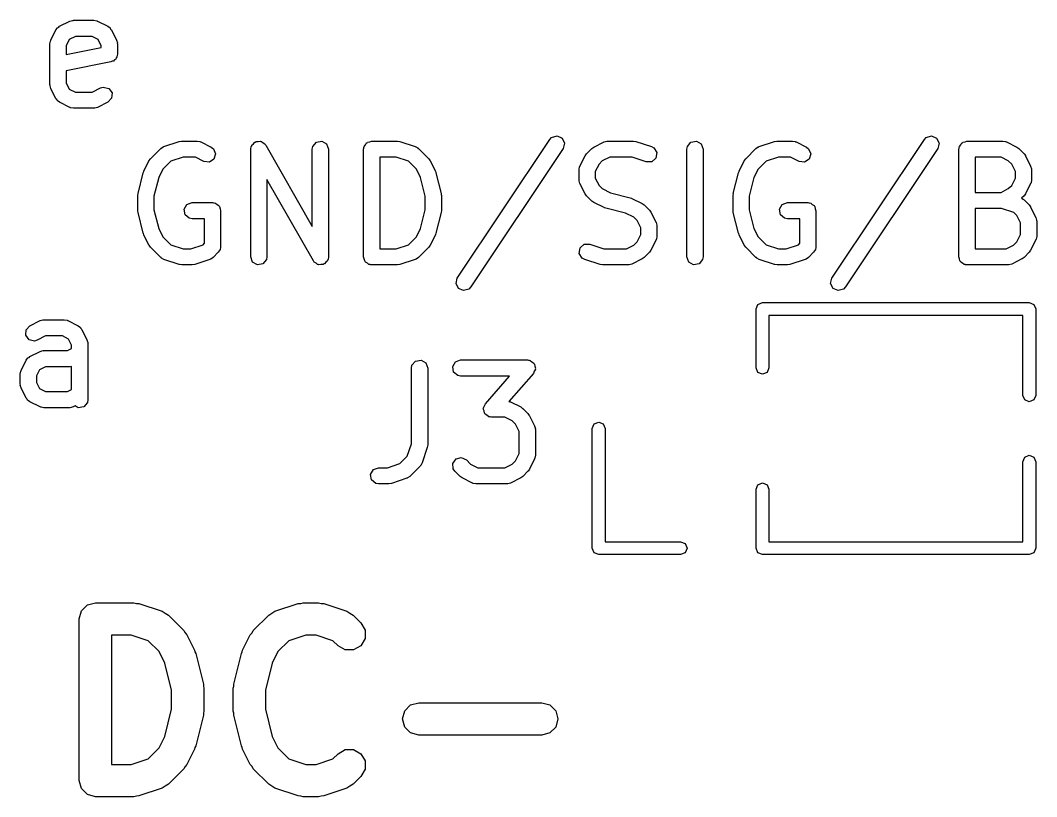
# Model space of a CAD drawing. Extents: x 10 to 287, y -200 to -10.
# Drawn here: x 146.84 to 156.27, y -79.38 to -72.17 of the extents above; entities that cross this region are included whole.
import ezdxf

# ---------------------------------------------------------------- set-up
doc = ezdxf.new("R2010")
doc.units = 0
doc.layers.add('BLACK', color=7, linetype='CONTINUOUS')

msp = doc.modelspace()

# ---------------------------------------------------------------- linework, layer by layer
at = {"layer": 'BLACK', "linetype": 'CONTINUOUS'}
for p, q in [((147.169, -72.2598), (147.184, -72.2389)), ((147.184, -72.2389), (147.194, -72.2344)), ((147.194, -72.2344), (147.202, -72.2263)), ((147.202, -72.2263), (147.297, -72.1786)), ((147.297, -72.1786), (147.322, -72.1712)), ((147.322, -72.1712), (147.327, -72.1722)), ((147.327, -72.1722), (147.331, -72.1707)), ((147.331, -72.1707), (147.521, -72.1707)), ((147.521, -72.1707), (147.547, -72.1752)), ((147.547, -72.1752), (147.551, -72.1781)), ((147.551, -72.1781), (147.555, -72.1786)), ((147.555, -72.1786), (147.65, -72.2263)), ((147.65, -72.2263), (147.671, -72.2418)), ((147.121, -72.355), (147.169, -72.2598)), ((147.349, -72.3207), (147.292, -72.3492)), ((147.504, -72.3207), (147.349, -72.3207)), ((147.561, -72.3492), (147.504, -72.3207)), ((147.671, -72.2418), (147.676, -72.2521)), ((147.676, -72.2521), (147.684, -72.2598)), ((147.684, -72.2598), (147.731, -72.355)), ((147.113, -72.3886), (147.118, -72.3629)), ((147.113, -72.7695), (147.113, -72.3886)), ((147.118, -72.3629), (147.12, -72.3595)), ((147.12, -72.3595), (147.121, -72.355)), ((147.292, -72.3492), (147.263, -72.4063)), ((147.263, -72.4063), (147.263, -72.4876)), ((147.263, -72.4876), (147.589, -72.4223)), ((147.589, -72.4063), (147.561, -72.3492)), ((147.589, -72.4223), (147.589, -72.4063)), ((147.731, -72.355), (147.739, -72.38)), ((147.739, -72.38), (147.738, -72.3844)), ((147.738, -72.3844), (147.739, -72.3886)), ((147.739, -72.3886), (147.739, -72.4838)), ((147.727, -72.519), (147.723, -72.5307)), ((147.735, -72.5095), (147.727, -72.519)), ((147.739, -72.4838), (147.735, -72.5095)), ((147.679, -72.5574), (147.263, -72.6405)), ((147.69, -72.5509), (147.679, -72.5574)), ((147.702, -72.5488), (147.69, -72.5509)), ((147.711, -72.538), (147.702, -72.5488)), ((147.723, -72.5307), (147.711, -72.538)), ((147.263, -72.6405), (147.263, -72.7518)), ((147.115, -72.7737), (147.113, -72.7695)), ((147.114, -72.7781), (147.115, -72.7737)), ((147.121, -72.8031), (147.114, -72.7781)), ((147.169, -72.8983), (147.121, -72.8031)), ((147.263, -72.7518), (147.292, -72.8089)), ((147.504, -72.8374), (147.583, -72.7977)), ((147.583, -72.7977), (147.608, -72.7903)), ((147.608, -72.7903), (147.658, -72.8022)), ((147.658, -72.8022), (147.689, -72.8434)), ((147.177, -72.906), (147.169, -72.8983)), ((147.292, -72.8089), (147.349, -72.8374)), ((147.349, -72.8374), (147.504, -72.8374)), ((147.685, -72.8946), (147.65, -72.9318)), ((147.689, -72.8434), (147.685, -72.8946)), ((147.181, -72.9163), (147.177, -72.906)), ((147.202, -72.9318), (147.181, -72.9163)), ((147.297, -72.9795), (147.202, -72.9318)), ((147.302, -72.98), (147.297, -72.9795)), ((147.305, -72.9829), (147.302, -72.98)), ((147.331, -72.9874), (147.305, -72.9829)), ((147.521, -72.9874), (147.331, -72.9874)), ((147.526, -72.9858), (147.521, -72.9874)), ((147.53, -72.9869), (147.526, -72.9858)), ((147.555, -72.9795), (147.53, -72.9869)), ((147.65, -72.9318), (147.555, -72.9795)), ((150.893, -74.5629), (151.75, -73.2772)), ((151.75, -73.2772), (151.768, -73.2583)), ((151.768, -73.2583), (151.818, -73.2439)), ((151.818, -73.2439), (151.865, -73.2645)), ((151.865, -73.2645), (151.887, -73.3105)), ((154.369, -74.5629), (155.227, -73.2772)), ((155.227, -73.2772), (155.245, -73.2583)), ((155.245, -73.2583), (155.294, -73.2439)), ((155.294, -73.2439), (155.341, -73.2645)), ((155.341, -73.2645), (155.363, -73.3105)), ((148.045, -73.4562), (148.141, -73.361)), ((148.141, -73.361), (148.162, -73.346)), ((148.162, -73.346), (148.166, -73.3456)), ((148.166, -73.3456), (148.17, -73.3428)), ((148.17, -73.3428), (148.313, -73.2952)), ((148.313, -73.2952), (148.335, -73.2919)), ((148.335, -73.2919), (148.337, -73.2914)), ((148.337, -73.2914), (148.479, -73.2914)), ((148.479, -73.2914), (148.505, -73.2959)), ((148.505, -73.2959), (148.509, -73.2988)), ((148.509, -73.2988), (148.513, -73.2993)), ((148.513, -73.2993), (148.608, -73.3469)), ((148.608, -73.3469), (148.629, -73.3624)), ((148.629, -73.3624), (148.65, -73.4095)), ((148.976, -73.3664), (148.98, -73.3407)), ((148.976, -74.3664), (148.976, -73.3664)), ((148.98, -73.3407), (148.985, -73.3354)), ((148.985, -73.3354), (148.986, -73.3286)), ((148.986, -73.3286), (149.001, -73.3162)), ((149.001, -73.3162), (149.013, -73.3014)), ((149.013, -73.3014), (149.02, -73.3002)), ((149.02, -73.3002), (149.026, -73.2958)), ((149.026, -73.2958), (149.045, -73.2959)), ((149.045, -73.2959), (149.064, -73.2925)), ((149.064, -73.2925), (149.07, -73.296)), ((149.07, -73.296), (149.077, -73.296)), ((149.077, -73.296), (149.092, -73.3085)), ((149.092, -73.3085), (149.108, -73.3182)), ((149.108, -73.3182), (149.111, -73.3247)), ((149.111, -73.3247), (149.116, -73.3292)), ((149.116, -73.3292), (149.547, -74.084)), ((149.547, -73.3664), (149.552, -73.3407)), ((149.547, -74.084), (149.547, -73.3664)), ((149.552, -73.3407), (149.585, -73.3014)), ((149.585, -73.3014), (149.635, -73.2925)), ((149.635, -73.2925), (149.68, -73.3182)), ((149.68, -73.3182), (149.697, -73.3664)), ((149.697, -73.3664), (149.697, -74.3664)), ((150.023, -73.3664), (150.025, -73.3566)), ((150.023, -74.3664), (150.023, -73.3664)), ((150.025, -73.3534), (150.026, -73.3505)), ((150.025, -73.3566), (150.025, -73.3534)), ((150.026, -73.3505), (150.028, -73.3407)), ((150.028, -73.3407), (150.041, -73.3258)), ((150.041, -73.3258), (150.05, -73.3089)), ((150.05, -73.3089), (150.057, -73.3066)), ((150.057, -73.3066), (150.061, -73.3014)), ((150.061, -73.3014), (150.08, -73.298)), ((150.08, -73.298), (150.098, -73.2914)), ((150.098, -73.2914), (150.337, -73.2914)), ((150.337, -73.2914), (150.359, -73.2953)), ((150.359, -73.2953), (150.36, -73.2952)), ((150.36, -73.2952), (150.503, -73.3428)), ((150.503, -73.3428), (150.526, -73.3553)), ((150.526, -73.3553), (150.528, -73.3591)), ((150.528, -73.3591), (150.532, -73.361)), ((150.532, -73.361), (150.628, -73.4562)), ((151.875, -73.3604), (151.018, -74.6461)), ((151.887, -73.3105), (151.875, -73.3604)), ((152.093, -73.4086), (152.141, -73.361)), ((152.141, -73.361), (152.159, -73.3481)), ((152.159, -73.3481), (152.16, -73.3469)), ((152.16, -73.3469), (152.255, -73.2993)), ((152.255, -73.2993), (152.28, -73.2919)), ((152.28, -73.2919), (152.285, -73.2929)), ((152.285, -73.2929), (152.289, -73.2914)), ((152.289, -73.2914), (152.527, -73.2914)), ((152.527, -73.2914), (152.549, -73.2953)), ((152.549, -73.2953), (152.551, -73.2952)), ((152.551, -73.2952), (152.694, -73.3428)), ((152.694, -73.3428), (152.717, -73.3553)), ((152.717, -73.3553), (152.743, -73.399)), ((153.023, -73.3664), (153.028, -73.3407)), ((153.023, -74.3664), (153.023, -73.3664)), ((153.028, -73.3407), (153.061, -73.3014)), ((153.061, -73.3014), (153.112, -73.2925)), ((153.112, -73.2925), (153.156, -73.3182)), ((153.156, -73.3182), (153.173, -73.3664)), ((153.173, -73.3664), (153.173, -74.3664)), ((153.569, -73.4562), (153.664, -73.361)), ((153.664, -73.361), (153.686, -73.346)), ((153.686, -73.346), (153.69, -73.3456)), ((153.69, -73.3456), (153.694, -73.3428)), ((153.694, -73.3428), (153.837, -73.2952)), ((153.837, -73.2952), (153.859, -73.2919)), ((153.859, -73.2919), (153.86, -73.2914)), ((153.86, -73.2914), (154.003, -73.2914)), ((154.003, -73.2914), (154.029, -73.2959)), ((154.029, -73.2959), (154.032, -73.2988)), ((154.032, -73.2988), (154.037, -73.2993)), ((154.037, -73.2993), (154.132, -73.3469)), ((154.132, -73.3469), (154.153, -73.3624)), ((154.153, -73.3624), (154.173, -73.4095)), ((155.351, -73.3604), (154.494, -74.6461)), ((155.363, -73.3105), (155.351, -73.3604)), ((155.547, -73.3664), (155.549, -73.3566)), ((155.547, -74.3664), (155.547, -73.3664)), ((155.548, -73.3534), (155.55, -73.3505)), ((155.549, -73.3566), (155.548, -73.3534)), ((155.55, -73.3505), (155.552, -73.3407)), ((155.552, -73.3407), (155.564, -73.3258)), ((155.564, -73.3258), (155.574, -73.3089)), ((155.574, -73.3089), (155.58, -73.3066)), ((155.58, -73.3066), (155.585, -73.3014)), ((155.585, -73.3014), (155.604, -73.298)), ((155.604, -73.298), (155.622, -73.2914)), ((155.622, -73.2914), (155.956, -73.2914)), ((155.956, -73.2914), (155.981, -73.2959)), ((155.981, -73.2959), (155.985, -73.2988)), ((155.985, -73.2988), (155.989, -73.2993)), ((155.989, -73.2993), (156.084, -73.3469)), ((156.084, -73.3469), (156.102, -73.3603)), ((156.102, -73.3603), (156.104, -73.361)), ((156.104, -73.361), (156.152, -73.4086)), ((148.031, -73.4757), (148.045, -73.4577)), ((148.045, -73.4577), (148.045, -73.4562)), ((148.349, -73.4414), (148.234, -73.4796)), ((148.462, -73.4414), (148.349, -73.4414)), ((148.541, -73.4811), (148.462, -73.4414)), ((148.635, -73.4587), (148.592, -73.4869)), ((148.65, -73.4095), (148.635, -73.4587)), ((150.173, -73.4414), (150.173, -74.2914)), ((150.324, -73.4414), (150.173, -73.4414)), ((150.439, -73.4796), (150.324, -73.4414)), ((150.628, -73.4562), (150.641, -73.4746)), ((152.031, -73.5233), (152.079, -73.4281)), ((152.079, -73.4281), (152.092, -73.4101)), ((152.092, -73.4101), (152.093, -73.4086)), ((152.307, -73.4414), (152.238, -73.4756)), ((152.515, -73.4414), (152.307, -73.4414)), ((152.646, -73.4852), (152.515, -73.4414)), ((152.736, -73.4497), (152.697, -73.4838)), ((152.743, -73.399), (152.736, -73.4497)), ((153.555, -73.4757), (153.569, -73.4577)), ((153.569, -73.4577), (153.569, -73.4562)), ((153.873, -73.4414), (153.758, -73.4796)), ((153.986, -73.4414), (153.873, -73.4414)), ((154.065, -73.4811), (153.986, -73.4414)), ((154.159, -73.4587), (154.116, -73.4869)), ((154.173, -73.4095), (154.159, -73.4587)), ((155.697, -73.4414), (155.697, -73.7676)), ((155.938, -73.4414), (155.697, -73.4414)), ((156.006, -73.4756), (155.938, -73.4414)), ((156.152, -73.4086), (156.164, -73.427)), ((156.164, -73.427), (156.166, -73.4281)), ((156.166, -73.4281), (156.213, -73.5233)), ((147.984, -73.5709), (148.031, -73.4757)), ((148.16, -73.5537), (148.122, -73.6307)), ((148.234, -73.4796), (148.16, -73.5537)), ((148.592, -73.4869), (148.541, -73.4811)), ((150.513, -73.5537), (150.439, -73.4796)), ((150.552, -73.6307), (150.513, -73.5537)), ((150.641, -73.4746), (150.642, -73.4757)), ((150.642, -73.4757), (150.689, -73.5709)), ((152.023, -73.5569), (152.028, -73.5312)), ((152.023, -73.6521), (152.023, -73.5569)), ((152.028, -73.5312), (152.031, -73.5278)), ((152.031, -73.5278), (152.031, -73.5233)), ((152.208, -73.506), (152.173, -73.5746)), ((152.238, -73.4756), (152.208, -73.506)), ((152.697, -73.4838), (152.646, -73.4852)), ((153.508, -73.5709), (153.555, -73.4757)), ((153.684, -73.5537), (153.645, -73.6307)), ((153.758, -73.4796), (153.684, -73.5537)), ((154.116, -73.4869), (154.065, -73.4811)), ((156.037, -73.506), (156.006, -73.4756)), ((156.071, -73.5746), (156.037, -73.506)), ((156.213, -73.5233), (156.221, -73.5483)), ((156.221, -73.5483), (156.22, -73.5526)), ((156.22, -73.5526), (156.221, -73.5569)), ((156.221, -73.5569), (156.221, -73.6521)), ((147.93, -73.7768), (147.978, -73.5863)), ((147.978, -73.5863), (147.983, -73.5745)), ((147.983, -73.5745), (147.984, -73.5709)), ((148.122, -73.6307), (148.078, -73.8042)), ((149.557, -74.4036), (149.126, -73.6488)), ((149.126, -73.6488), (149.126, -74.3664)), ((150.595, -73.8042), (150.552, -73.6307)), ((150.689, -73.5709), (150.693, -73.5833)), ((150.693, -73.5833), (150.695, -73.5863)), ((150.695, -73.5863), (150.743, -73.7768)), ((152.025, -73.6563), (152.023, -73.6521)), ((152.173, -73.5746), (152.173, -73.6344)), ((152.173, -73.6344), (152.208, -73.7029)), ((153.454, -73.7768), (153.502, -73.5863)), ((153.502, -73.5863), (153.507, -73.5745)), ((153.507, -73.5745), (153.508, -73.5709)), ((153.645, -73.6307), (153.602, -73.8042)), ((156.037, -73.7029), (156.071, -73.6344)), ((156.071, -73.6344), (156.071, -73.5746)), ((156.221, -73.6521), (156.217, -73.6777)), ((152.024, -73.6607), (152.025, -73.6563)), ((152.031, -73.6856), (152.024, -73.6607)), ((152.079, -73.7809), (152.031, -73.6856)), ((152.208, -73.7029), (152.238, -73.7333)), ((152.238, -73.7333), (152.315, -73.7718)), ((155.938, -73.7676), (156.006, -73.7333)), ((156.006, -73.7333), (156.037, -73.7029)), ((156.213, -73.6856), (156.166, -73.7809)), ((156.214, -73.6812), (156.213, -73.6856)), ((156.217, -73.6777), (156.214, -73.6812)), ((147.928, -73.795), (147.931, -73.7802)), ((147.928, -73.9378), (147.928, -73.795)), ((147.931, -73.7802), (147.93, -73.7768)), ((148.078, -73.8042), (148.078, -73.9286)), ((150.595, -73.9286), (150.595, -73.8042)), ((150.743, -73.7768), (150.744, -73.7917)), ((150.744, -73.7917), (150.745, -73.795)), ((150.745, -73.795), (150.745, -73.9378)), ((152.08, -73.782), (152.079, -73.7809)), ((152.093, -73.8004), (152.08, -73.782)), ((152.141, -73.848), (152.093, -73.8004)), ((152.315, -73.7718), (152.498, -73.8174)), ((152.498, -73.8174), (152.509, -73.8227)), ((152.509, -73.8227), (152.513, -73.8231)), ((152.513, -73.8231), (152.608, -73.8707)), ((153.452, -73.795), (153.455, -73.7802)), ((153.452, -73.9378), (153.452, -73.795)), ((153.455, -73.7802), (153.454, -73.7768)), ((153.602, -73.8042), (153.602, -73.9286)), ((155.697, -73.7676), (155.938, -73.7676)), ((156.152, -73.8004), (156.129, -73.8228)), ((156.129, -73.8228), (156.145, -73.8314)), ((156.145, -73.8314), (156.147, -73.8353)), ((156.147, -73.8353), (156.152, -73.8372)), ((156.166, -73.7809), (156.152, -73.7989)), ((156.152, -73.7989), (156.152, -73.8004)), ((156.152, -73.8372), (156.199, -73.8848)), ((147.929, -73.9411), (147.928, -73.9378)), ((148.078, -73.9286), (148.122, -74.1021)), ((148.358, -73.9248), (148.384, -73.8804)), ((148.367, -73.9753), (148.358, -73.9248)), ((148.384, -73.8804), (148.432, -73.8628)), ((148.432, -73.8628), (148.622, -73.8628)), ((148.622, -73.8628), (148.632, -73.8645)), ((148.632, -73.8645), (148.635, -73.8639)), ((148.635, -73.8639), (148.638, -73.8656)), ((148.638, -73.8656), (148.648, -73.8673)), ((148.648, -73.8673), (148.663, -73.8799)), ((148.663, -73.8799), (148.68, -73.8896)), ((148.68, -73.8896), (148.682, -73.896)), ((148.682, -73.896), (148.687, -73.9003)), ((148.687, -73.9003), (148.691, -73.9195)), ((148.691, -73.9195), (148.697, -73.9378)), ((148.697, -73.9378), (148.697, -74.2711)), ((150.552, -74.1021), (150.595, -73.9286)), ((150.745, -73.9378), (150.742, -73.9526)), ((152.142, -73.8487), (152.141, -73.848)), ((152.16, -73.862), (152.142, -73.8487)), ((152.255, -73.9097), (152.16, -73.862)), ((152.259, -73.9101), (152.255, -73.9097)), ((152.271, -73.9153), (152.259, -73.9101)), ((152.453, -73.961), (152.271, -73.9153)), ((152.608, -73.8707), (152.626, -73.8841)), ((152.626, -73.8841), (152.628, -73.8848)), ((152.628, -73.8848), (152.675, -73.9324)), ((152.675, -73.9324), (152.688, -73.9508)), ((153.453, -73.9411), (153.452, -73.9378)), ((153.602, -73.9286), (153.645, -74.1021)), ((153.882, -73.9248), (153.907, -73.8804)), ((153.891, -73.9753), (153.882, -73.9248)), ((153.907, -73.8804), (153.956, -73.8628)), ((153.956, -73.8628), (154.146, -73.8628)), ((154.146, -73.8628), (154.156, -73.8645)), ((154.156, -73.8645), (154.159, -73.8639)), ((154.159, -73.8639), (154.162, -73.8656)), ((154.162, -73.8656), (154.172, -73.8673)), ((154.172, -73.8673), (154.187, -73.8799)), ((154.187, -73.8799), (154.204, -73.8896)), ((154.204, -73.8896), (154.206, -73.896)), ((154.206, -73.896), (154.211, -73.9003)), ((154.211, -73.9003), (154.214, -73.9195)), ((154.214, -73.9195), (154.221, -73.9378)), ((154.221, -73.9378), (154.221, -74.2711)), ((155.697, -73.9176), (155.697, -74.2914)), ((155.943, -73.9176), (155.697, -73.9176)), ((156.058, -73.9557), (155.943, -73.9176)), ((156.199, -73.8848), (156.212, -73.9031)), ((156.212, -73.9031), (156.213, -73.9043)), ((156.213, -73.9043), (156.261, -73.9995)), ((147.93, -73.956), (147.929, -73.9411)), ((147.978, -74.1465), (147.93, -73.956)), ((148.406, -74.0083), (148.367, -73.9753)), ((148.432, -74.0128), (148.406, -74.0083)), ((148.547, -74.0128), (148.432, -74.0128)), ((148.547, -74.2401), (148.547, -74.0128)), ((150.743, -73.956), (150.695, -74.1465)), ((150.742, -73.9526), (150.743, -73.956)), ((152.53, -73.9994), (152.453, -73.961)), ((152.561, -74.0299), (152.53, -73.9994)), ((152.595, -74.0984), (152.561, -74.0299)), ((152.688, -73.9508), (152.689, -73.9519)), ((152.689, -73.9519), (152.737, -74.0471)), ((153.454, -73.956), (153.453, -73.9411)), ((153.502, -74.1465), (153.454, -73.956)), ((153.93, -74.0083), (153.891, -73.9753)), ((153.956, -74.0128), (153.93, -74.0083)), ((154.071, -74.0128), (153.956, -74.0128)), ((154.071, -74.2401), (154.071, -74.0128)), ((156.084, -73.9822), (156.058, -73.9557)), ((156.119, -74.0508), (156.084, -73.9822)), ((156.261, -73.9995), (156.268, -74.0245)), ((156.268, -74.0245), (156.267, -74.0288)), ((156.267, -74.0288), (156.269, -74.033)), ((156.269, -74.033), (156.269, -74.1759)), ((148.122, -74.1021), (148.16, -74.1791)), ((150.513, -74.1791), (150.552, -74.1021)), ((152.595, -74.1582), (152.595, -74.0984)), ((152.737, -74.0471), (152.744, -74.0721)), ((152.744, -74.0721), (152.743, -74.0765)), ((152.743, -74.0765), (152.745, -74.0807)), ((152.745, -74.0807), (152.745, -74.1759)), ((153.645, -74.1021), (153.684, -74.1791)), ((156.119, -74.1582), (156.119, -74.0508)), ((147.98, -74.1494), (147.978, -74.1465)), ((147.984, -74.1618), (147.98, -74.1494)), ((148.031, -74.2571), (147.984, -74.1618)), ((148.16, -74.1791), (148.234, -74.2532)), ((150.439, -74.2532), (150.513, -74.1791)), ((150.689, -74.1618), (150.642, -74.2571)), ((150.69, -74.1583), (150.689, -74.1618)), ((150.695, -74.1465), (150.69, -74.1583)), ((152.561, -74.2267), (152.595, -74.1582)), ((152.737, -74.2094), (152.689, -74.3047)), ((152.74, -74.2016), (152.737, -74.205)), ((152.737, -74.205), (152.737, -74.2094)), ((152.745, -74.1759), (152.74, -74.2016)), ((153.504, -74.1494), (153.502, -74.1465)), ((153.508, -74.1618), (153.504, -74.1494)), ((153.555, -74.2571), (153.508, -74.1618)), ((153.684, -74.1791), (153.758, -74.2532)), ((156.084, -74.2267), (156.119, -74.1582)), ((156.261, -74.2094), (156.213, -74.3047)), ((156.264, -74.2016), (156.261, -74.205)), ((156.261, -74.205), (156.261, -74.2094)), ((156.269, -74.1759), (156.264, -74.2016)), ((148.033, -74.2582), (148.031, -74.2571)), ((148.045, -74.2766), (148.033, -74.2582)), ((148.141, -74.3718), (148.045, -74.2766)), ((148.234, -74.2532), (148.349, -74.2914)), ((148.349, -74.2914), (148.42, -74.2914)), ((148.42, -74.2914), (148.534, -74.2532)), ((148.534, -74.2532), (148.547, -74.2401)), ((148.682, -74.3093), (148.675, -74.3242)), ((148.693, -74.2968), (148.682, -74.3093)), ((148.696, -74.2807), (148.693, -74.2968)), ((148.697, -74.2711), (148.696, -74.2757)), ((148.696, -74.2757), (148.697, -74.2777)), ((148.697, -74.2777), (148.696, -74.2807)), ((150.173, -74.2914), (150.324, -74.2914)), ((150.324, -74.2914), (150.439, -74.2532)), ((150.628, -74.2766), (150.532, -74.3718)), ((150.642, -74.2571), (150.628, -74.2751)), ((150.628, -74.2751), (150.628, -74.2766)), ((152.025, -74.3338), (152.033, -74.283)), ((152.033, -74.283), (152.071, -74.249)), ((152.071, -74.249), (152.122, -74.2476)), ((152.122, -74.2476), (152.254, -74.2914)), ((152.254, -74.2914), (152.462, -74.2914)), ((152.462, -74.2914), (152.53, -74.2571)), ((152.53, -74.2571), (152.561, -74.2267)), ((152.689, -74.3047), (152.676, -74.3227)), ((153.556, -74.2582), (153.555, -74.2571)), ((153.569, -74.2766), (153.556, -74.2582)), ((153.664, -74.3718), (153.569, -74.2766)), ((153.758, -74.2532), (153.873, -74.2914)), ((153.873, -74.2914), (153.943, -74.2914)), ((153.943, -74.2914), (154.058, -74.2532)), ((154.058, -74.2532), (154.071, -74.2401)), ((154.206, -74.3093), (154.199, -74.3242)), ((154.217, -74.2968), (154.206, -74.3093)), ((154.219, -74.2807), (154.217, -74.2968)), ((154.221, -74.2777), (154.219, -74.2807)), ((154.221, -74.2711), (154.22, -74.2757)), ((154.22, -74.2757), (154.221, -74.2777)), ((155.697, -74.2914), (155.986, -74.2914)), ((155.986, -74.2914), (156.054, -74.2571)), ((156.054, -74.2571), (156.084, -74.2267)), ((156.213, -74.3047), (156.2, -74.3227)), ((148.145, -74.3737), (148.141, -74.3718)), ((148.147, -74.3775), (148.145, -74.3737)), ((148.17, -74.3899), (148.147, -74.3775)), ((148.313, -74.4375), (148.17, -74.3899)), ((148.598, -74.3899), (148.456, -74.4375)), ((148.602, -74.3871), (148.598, -74.3899)), ((148.606, -74.3867), (148.602, -74.3871)), ((148.628, -74.3718), (148.606, -74.3867)), ((148.675, -74.3242), (148.628, -74.3718)), ((148.993, -74.4146), (148.976, -74.3664)), ((149.121, -74.392), (149.088, -74.4313)), ((149.126, -74.3664), (149.121, -74.392)), ((149.562, -74.4081), (149.557, -74.4036)), ((149.565, -74.4146), (149.562, -74.4081)), ((149.687, -74.4042), (149.672, -74.4165)), ((149.688, -74.3973), (149.687, -74.4042)), ((149.693, -74.392), (149.688, -74.3973)), ((149.697, -74.3664), (149.693, -74.392)), ((150.03, -74.3847), (150.023, -74.3664)), ((150.034, -74.4039), (150.03, -74.3847)), ((150.039, -74.4082), (150.034, -74.4039)), ((150.041, -74.4146), (150.039, -74.4082)), ((150.503, -74.3899), (150.36, -74.4375)), ((150.507, -74.3871), (150.503, -74.3899)), ((150.511, -74.3867), (150.507, -74.3871)), ((150.532, -74.3718), (150.511, -74.3867)), ((152.052, -74.3775), (152.025, -74.3338)), ((152.075, -74.3899), (152.052, -74.3775)), ((152.218, -74.4375), (152.075, -74.3899)), ((152.608, -74.3858), (152.513, -74.4335)), ((152.609, -74.3847), (152.608, -74.3858)), ((152.628, -74.3718), (152.609, -74.3847)), ((152.675, -74.3242), (152.628, -74.3718)), ((152.676, -74.3227), (152.675, -74.3242)), ((153.041, -74.4146), (153.023, -74.3664)), ((153.169, -74.392), (153.136, -74.4313)), ((153.173, -74.3664), (153.169, -74.392)), ((153.669, -74.3737), (153.664, -74.3718)), ((153.671, -74.3775), (153.669, -74.3737)), ((153.694, -74.3899), (153.671, -74.3775)), ((153.837, -74.4375), (153.694, -74.3899)), ((154.122, -74.3899), (153.979, -74.4375)), ((154.126, -74.3871), (154.122, -74.3899)), ((154.13, -74.3867), (154.126, -74.3871)), ((154.152, -74.3718), (154.13, -74.3867)), ((154.199, -74.3242), (154.152, -74.3718)), ((155.554, -74.3847), (155.547, -74.3664)), ((155.557, -74.4039), (155.554, -74.3847)), ((155.563, -74.4082), (155.557, -74.4039)), ((155.565, -74.4146), (155.563, -74.4082)), ((156.132, -74.3858), (156.037, -74.4335)), ((156.133, -74.3847), (156.132, -74.3858)), ((156.152, -74.3718), (156.133, -74.3847)), ((156.199, -74.3242), (156.152, -74.3718)), ((156.2, -74.3227), (156.199, -74.3242)), ((148.314, -74.4375), (148.313, -74.4375)), ((148.337, -74.4414), (148.314, -74.4375)), ((148.432, -74.4414), (148.337, -74.4414)), ((148.433, -74.4408), (148.432, -74.4414)), ((148.456, -74.4375), (148.433, -74.4408)), ((149.038, -74.4402), (148.993, -74.4146)), ((149.088, -74.4313), (149.038, -74.4402)), ((149.582, -74.4243), (149.565, -74.4146)), ((149.596, -74.4367), (149.582, -74.4243)), ((149.603, -74.4368), (149.596, -74.4367)), ((149.609, -74.4402), (149.603, -74.4368)), ((149.628, -74.4369), (149.609, -74.4402)), ((149.648, -74.437), (149.628, -74.4369)), ((149.653, -74.4325), (149.648, -74.437)), ((149.66, -74.4313), (149.653, -74.4325)), ((149.672, -74.4165), (149.66, -74.4313)), ((150.058, -74.4243), (150.041, -74.4146)), ((150.073, -74.4369), (150.058, -74.4243)), ((150.083, -74.4386), (150.073, -74.4369)), ((150.085, -74.4402), (150.083, -74.4386)), ((150.089, -74.4397), (150.085, -74.4402)), ((150.098, -74.4414), (150.089, -74.4397)), ((150.337, -74.4414), (150.098, -74.4414)), ((150.338, -74.4408), (150.337, -74.4414)), ((150.36, -74.4375), (150.338, -74.4408)), ((152.219, -74.4375), (152.218, -74.4375)), ((152.241, -74.4414), (152.219, -74.4375)), ((152.479, -74.4414), (152.241, -74.4414)), ((152.484, -74.4398), (152.479, -74.4414)), ((152.488, -74.4409), (152.484, -74.4398)), ((152.513, -74.4335), (152.488, -74.4409)), ((153.085, -74.4402), (153.041, -74.4146)), ((153.136, -74.4313), (153.085, -74.4402)), ((153.838, -74.4375), (153.837, -74.4375)), ((153.86, -74.4414), (153.838, -74.4375)), ((153.956, -74.4414), (153.86, -74.4414)), ((153.957, -74.4408), (153.956, -74.4414)), ((153.979, -74.4375), (153.957, -74.4408)), ((155.582, -74.4243), (155.565, -74.4146)), ((155.597, -74.4369), (155.582, -74.4243)), ((155.606, -74.4386), (155.597, -74.4369)), ((155.609, -74.4402), (155.606, -74.4386)), ((155.613, -74.4397), (155.609, -74.4402)), ((155.622, -74.4414), (155.613, -74.4397)), ((156.003, -74.4414), (155.622, -74.4414)), ((156.007, -74.4398), (156.003, -74.4414)), ((156.012, -74.4409), (156.007, -74.4398)), ((156.037, -74.4335), (156.012, -74.4409)), ((150.881, -74.6127), (150.893, -74.5629)), ((154.357, -74.6127), (154.369, -74.5629)), ((150.904, -74.6587), (150.881, -74.6127)), ((150.951, -74.6793), (150.904, -74.6587)), ((151, -74.6649), (150.951, -74.6793)), ((151.018, -74.6461), (151, -74.6649)), ((154.38, -74.6587), (154.357, -74.6127)), ((154.427, -74.6793), (154.38, -74.6587)), ((154.476, -74.6649), (154.427, -74.6793)), ((154.494, -74.6461), (154.476, -74.6649)), ((153.665, -74.85), (153.683, -74.8076)), ((153.665, -75.3965), (153.665, -74.85)), ((153.683, -74.8076), (153.725, -74.79)), ((153.725, -74.79), (156.2, -74.79)), ((156.2, -74.79), (156.242, -74.8076)), ((156.242, -74.8076), (156.26, -74.85)), ((156.26, -74.85), (156.26, -75.6525)), ((146.927, -75.0063), (147.022, -74.9586)), ((147.022, -74.9586), (147.047, -74.9512)), ((147.047, -74.9512), (147.052, -74.9522)), ((147.052, -74.9522), (147.056, -74.9507)), ((147.056, -74.9507), (147.246, -74.9507)), ((147.246, -74.9507), (147.272, -74.9552)), ((147.272, -74.9552), (147.275, -74.9581)), ((147.275, -74.9581), (147.28, -74.9586)), ((147.28, -74.9586), (147.375, -75.0063)), ((156.14, -74.91), (153.785, -74.91)), ((153.785, -74.91), (153.785, -75.3965)), ((156.14, -75.6525), (156.14, -74.91)), ((146.889, -75.0947), (146.892, -75.0435)), ((146.892, -75.0435), (146.927, -75.0063)), ((147.375, -75.0063), (147.396, -75.0218)), ((147.396, -75.0218), (147.4, -75.0321)), ((147.4, -75.0321), (147.409, -75.0398)), ((147.409, -75.0398), (147.456, -75.135)), ((146.919, -75.1359), (146.889, -75.0947)), ((146.969, -75.1478), (146.919, -75.1359)), ((146.994, -75.1404), (146.969, -75.1478)), ((147.073, -75.1007), (146.994, -75.1404)), ((147.228, -75.1007), (147.073, -75.1007)), ((147.286, -75.1292), (147.228, -75.1007)), ((147.314, -75.1863), (147.286, -75.1292)), ((147.456, -75.135), (147.464, -75.16)), ((147.464, -75.16), (147.463, -75.1644)), ((147.463, -75.1644), (147.464, -75.1686)), ((146.927, -75.292), (147.022, -75.2443)), ((147.022, -75.2443), (147.047, -75.2369)), ((147.047, -75.2369), (147.052, -75.238)), ((147.052, -75.238), (147.056, -75.2364)), ((147.056, -75.2364), (147.276, -75.2364)), ((147.276, -75.2364), (147.314, -75.2175)), ((147.314, -75.2175), (147.314, -75.1863)), ((147.464, -75.1686), (147.464, -75.6924)), ((146.846, -75.4207), (146.893, -75.3255)), ((146.893, -75.3255), (146.909, -75.3046)), ((146.909, -75.3046), (146.919, -75.3001)), ((146.919, -75.3001), (146.927, -75.292)), ((150.472, -75.3727), (150.505, -75.3334)), ((150.505, -75.3334), (150.556, -75.3245)), ((150.556, -75.3245), (150.6, -75.3502)), ((150.6, -75.3502), (150.618, -75.3984)), ((150.85, -75.3854), (150.875, -75.3409)), ((150.875, -75.3409), (150.924, -75.3234)), ((150.924, -75.3234), (151.543, -75.3234)), ((151.543, -75.3234), (151.554, -75.3253)), ((151.554, -75.3253), (151.557, -75.3248)), ((151.557, -75.3248), (151.56, -75.3264)), ((151.56, -75.3264), (151.568, -75.3279)), ((151.568, -75.3279), (151.584, -75.3409)), ((151.584, -75.3409), (151.601, -75.3514)), ((151.601, -75.3514), (151.603, -75.357)), ((146.838, -75.4543), (146.842, -75.4286)), ((146.842, -75.4286), (146.845, -75.4252)), ((146.845, -75.4252), (146.846, -75.4207)), ((147.016, -75.4149), (146.988, -75.472)), ((147.073, -75.3864), (147.016, -75.4149)), ((147.294, -75.3864), (147.073, -75.3864)), ((147.298, -75.3849), (147.294, -75.3864)), ((147.302, -75.3859), (147.298, -75.3849)), ((147.314, -75.3825), (147.302, -75.3859)), ((147.314, -75.5984), (147.314, -75.3825)), ((150.468, -75.3984), (150.472, -75.3727)), ((150.468, -76.1005), (150.468, -75.3984)), ((150.618, -75.3984), (150.618, -76.1127)), ((150.859, -75.4359), (150.85, -75.3854)), ((150.898, -75.4689), (150.859, -75.4359)), ((151.599, -75.4478), (151.372, -75.7078)), ((151.606, -75.4289), (151.599, -75.4478)), ((151.603, -75.357), (151.608, -75.3609)), ((151.617, -75.4114), (151.606, -75.4289)), ((151.608, -75.3609), (151.611, -75.3808)), ((151.611, -75.3808), (151.618, -75.3999)), ((151.618, -75.3999), (151.615, -75.4055)), ((151.615, -75.4055), (151.617, -75.4114)), ((153.683, -75.439), (153.665, -75.3965)), ((153.725, -75.4565), (153.683, -75.439)), ((153.767, -75.439), (153.725, -75.4565)), ((153.785, -75.3965), (153.767, -75.439)), ((146.838, -75.5495), (146.838, -75.4543)), ((146.988, -75.472), (146.988, -75.5318)), ((146.988, -75.5318), (147.016, -75.5889)), ((150.924, -75.4734), (150.898, -75.4689)), ((151.377, -75.4734), (150.924, -75.4734)), ((151.153, -75.7299), (151.377, -75.4734)), ((146.839, -75.5537), (146.838, -75.5495)), ((146.838, -75.5581), (146.839, -75.5537)), ((146.846, -75.5831), (146.838, -75.5581)), ((146.893, -75.6783), (146.846, -75.5831)), ((147.016, -75.5889), (147.073, -75.6174)), ((147.073, -75.6174), (147.276, -75.6174)), ((147.276, -75.6174), (147.314, -75.5984)), ((146.902, -75.686), (146.893, -75.6783)), ((146.906, -75.6963), (146.902, -75.686)), ((146.927, -75.7118), (146.906, -75.6963)), ((147.022, -75.7595), (146.927, -75.7118)), ((147.46, -75.718), (147.427, -75.7573)), ((147.464, -75.6924), (147.46, -75.718)), ((151.146, -75.7488), (151.153, -75.7299)), ((151.372, -75.7078), (151.378, -75.7089)), ((151.378, -75.7089), (151.381, -75.7117)), ((151.381, -75.7117), (151.386, -75.7123)), ((151.386, -75.7123), (151.481, -75.7599)), ((156.158, -75.6949), (156.14, -75.6525)), ((156.2, -75.7125), (156.158, -75.6949)), ((156.242, -75.6949), (156.2, -75.7125)), ((156.26, -75.6525), (156.242, -75.6949)), ((147.027, -75.76), (147.022, -75.7595)), ((147.03, -75.7629), (147.027, -75.76)), ((147.056, -75.7674), (147.03, -75.7629)), ((147.294, -75.7674), (147.056, -75.7674)), ((147.298, -75.7658), (147.294, -75.7674)), ((147.302, -75.7669), (147.298, -75.7658)), ((147.327, -75.7595), (147.302, -75.7669)), ((147.347, -75.7496), (147.327, -75.7595)), ((147.376, -75.7662), (147.347, -75.7496)), ((147.427, -75.7573), (147.376, -75.7662)), ((151.134, -75.7778), (151.137, -75.7722)), ((151.141, -75.7969), (151.134, -75.7778)), ((151.135, -75.7663), (151.146, -75.7488)), ((151.137, -75.7722), (151.135, -75.7663)), ((151.144, -75.8168), (151.141, -75.7969)), ((151.149, -75.8207), (151.144, -75.8168)), ((151.151, -75.8263), (151.149, -75.8207)), ((151.481, -75.7599), (151.499, -75.7732)), ((151.499, -75.7732), (151.5, -75.7739)), ((151.5, -75.7739), (151.548, -75.8215)), ((151.548, -75.8215), (151.561, -75.8399)), ((151.168, -75.8368), (151.151, -75.8263)), ((151.184, -75.8498), (151.168, -75.8368)), ((151.192, -75.8513), (151.184, -75.8498)), ((151.195, -75.8529), (151.192, -75.8513)), ((151.198, -75.8524), (151.195, -75.8529)), ((151.209, -75.8543), (151.198, -75.8524)), ((151.334, -75.8543), (151.209, -75.8543)), ((151.403, -75.8886), (151.334, -75.8543)), ((151.433, -75.919), (151.403, -75.8886)), ((151.468, -75.9875), (151.433, -75.919)), ((151.561, -75.8399), (151.562, -75.841)), ((151.562, -75.841), (151.61, -75.9363)), ((152.145, -75.96), (152.163, -75.9176)), ((152.163, -75.9176), (152.205, -75.9)), ((152.205, -75.9), (152.247, -75.9176)), ((152.247, -75.9176), (152.265, -75.96)), ((151.468, -76.1902), (151.468, -75.9875)), ((151.61, -75.9363), (151.617, -75.9612)), ((151.617, -75.9612), (151.616, -75.9656)), ((151.616, -75.9656), (151.618, -75.9698)), ((151.618, -75.9698), (151.618, -76.2079)), ((152.145, -77.07), (152.145, -75.96)), ((152.265, -75.96), (152.265, -77.01)), ((150.429, -76.215), (150.468, -76.1005)), ((150.614, -76.1364), (150.566, -76.2792)), ((150.618, -76.1127), (150.614, -76.1347)), ((150.614, -76.1347), (150.614, -76.1364)), ((151.433, -76.2587), (151.468, -76.1902)), ((150.245, -76.3234), (150.359, -76.2852)), ((150.359, -76.2852), (150.429, -76.215)), ((150.566, -76.2792), (150.554, -76.3021)), ((150.851, -76.2837), (150.881, -76.2417)), ((150.856, -76.3348), (150.851, -76.2837)), ((150.881, -76.2417), (150.93, -76.2284)), ((150.93, -76.2284), (150.977, -76.2501)), ((150.977, -76.2501), (151.016, -76.2891)), ((151.016, -76.2891), (151.084, -76.3234)), ((151.334, -76.3234), (151.403, -76.2891)), ((151.403, -76.2891), (151.433, -76.2587)), ((151.61, -76.2414), (151.562, -76.3367)), ((151.613, -76.2336), (151.61, -76.237)), ((151.61, -76.237), (151.61, -76.2414)), ((151.618, -76.2079), (151.613, -76.2336)), ((156.14, -76.2675), (156.158, -76.2251)), ((156.14, -77.01), (156.14, -76.2675)), ((156.158, -76.2251), (156.2, -76.2075)), ((156.2, -76.2075), (156.242, -76.2251)), ((156.242, -76.2251), (156.26, -76.2675)), ((156.26, -76.2675), (156.26, -77.07)), ((150.088, -76.3854), (150.114, -76.3409)), ((150.097, -76.4359), (150.088, -76.3854)), ((150.114, -76.3409), (150.162, -76.3234)), ((150.162, -76.3234), (150.245, -76.3234)), ((150.548, -76.3086), (150.453, -76.4038)), ((150.55, -76.3045), (150.548, -76.3086)), ((150.554, -76.3021), (150.55, -76.3045)), ((150.871, -76.3562), (150.856, -76.3348)), ((150.918, -76.4038), (150.871, -76.3562)), ((151.084, -76.3234), (151.334, -76.3234)), ((151.548, -76.3562), (151.5, -76.4038)), ((151.549, -76.3547), (151.548, -76.3562)), ((151.562, -76.3367), (151.549, -76.3547)), ((150.136, -76.4689), (150.097, -76.4359)), ((150.162, -76.4734), (150.136, -76.4689)), ((150.257, -76.4734), (150.162, -76.4734)), ((150.258, -76.4728), (150.257, -76.4734)), ((150.281, -76.4695), (150.258, -76.4728)), ((150.424, -76.4219), (150.281, -76.4695)), ((150.427, -76.4191), (150.424, -76.4219)), ((150.432, -76.4187), (150.427, -76.4191)), ((150.453, -76.4038), (150.432, -76.4187)), ((150.92, -76.4045), (150.918, -76.4038)), ((150.938, -76.4178), (150.92, -76.4045)), ((151.033, -76.4655), (150.938, -76.4178)), ((151.037, -76.466), (151.033, -76.4655)), ((151.041, -76.4689), (151.037, -76.466)), ((151.066, -76.4734), (151.041, -76.4689)), ((151.352, -76.4734), (151.066, -76.4734)), ((151.356, -76.4718), (151.352, -76.4734)), ((151.361, -76.4729), (151.356, -76.4718)), ((151.386, -76.4655), (151.361, -76.4729)), ((151.481, -76.4178), (151.386, -76.4655)), ((151.482, -76.4167), (151.481, -76.4178)), ((151.5, -76.4038), (151.482, -76.4167)), ((153.665, -76.5235), (153.683, -76.481)), ((153.683, -76.481), (153.725, -76.4635)), ((153.725, -76.4635), (153.767, -76.481)), ((153.767, -76.481), (153.785, -76.5235)), ((153.665, -77.07), (153.665, -76.5235)), ((153.785, -76.5235), (153.785, -77.01)), ((152.265, -77.01), (152.965, -77.01)), ((152.965, -77.01), (153.007, -77.0276)), ((153.007, -77.0276), (153.025, -77.07)), ((153.785, -77.01), (156.14, -77.01)), ((152.163, -77.1124), (152.145, -77.07)), ((152.205, -77.13), (152.163, -77.1124)), ((152.965, -77.13), (152.205, -77.13)), ((153.007, -77.1124), (152.965, -77.13)), ((153.025, -77.07), (153.007, -77.1124)), ((153.683, -77.1124), (153.665, -77.07)), ((153.725, -77.13), (153.683, -77.1124)), ((156.2, -77.13), (153.725, -77.13)), ((156.242, -77.1124), (156.2, -77.13)), ((156.26, -77.07), (156.242, -77.1124)), ((147.405, -77.6521), (147.46, -77.5972)), ((147.46, -77.5972), (147.535, -77.5771)), ((147.535, -77.5771), (147.892, -77.5771)), ((147.892, -77.5771), (147.915, -77.5833)), ((147.915, -77.5833), (147.939, -77.5848)), ((147.939, -77.5848), (148.153, -77.6562)), ((149.201, -77.6562), (149.416, -77.5848)), ((149.416, -77.5848), (149.44, -77.5833)), ((149.44, -77.5833), (149.463, -77.5771)), ((149.463, -77.5771), (149.606, -77.5771)), ((149.606, -77.5771), (149.629, -77.5833)), ((149.629, -77.5833), (149.653, -77.5848)), ((149.653, -77.5848), (149.868, -77.6562)), ((147.385, -77.7271), (147.405, -77.6521)), ((148.153, -77.6562), (148.182, -77.6752)), ((148.182, -77.6752), (148.212, -77.6924)), ((148.212, -77.6924), (148.355, -77.8353)), ((149, -77.8353), (149.143, -77.6924)), ((149.143, -77.6924), (149.173, -77.6752)), ((149.173, -77.6752), (149.201, -77.6562)), ((149.868, -77.6562), (149.896, -77.6752)), ((149.896, -77.6752), (149.926, -77.6924)), ((149.926, -77.6924), (149.998, -77.7639)), ((147.385, -79.2271), (147.385, -77.7271)), ((149.998, -77.7639), (150.037, -77.8311)), ((147.685, -77.8771), (147.685, -79.0771)), ((147.867, -77.8771), (147.685, -77.8771)), ((148.025, -77.9296), (147.867, -77.8771)), ((148.355, -77.8353), (148.367, -77.8562)), ((148.367, -77.8562), (148.383, -77.8743)), ((148.383, -77.8743), (148.454, -78.0171)), ((148.9, -78.0171), (148.972, -77.8743)), ((148.972, -77.8743), (148.988, -77.8562)), ((148.988, -77.8562), (149, -77.8353)), ((149.487, -77.8771), (149.33, -77.9296)), ((149.582, -77.8771), (149.487, -77.8771)), ((149.739, -77.9296), (149.582, -77.8771)), ((150.037, -77.8311), (150.037, -77.9087)), ((148.126, -78.0302), (148.025, -77.9296)), ((149.33, -77.9296), (149.229, -78.0302)), ((149.786, -77.976), (149.739, -77.9296)), ((149.853, -78.0148), (149.786, -77.976)), ((149.998, -77.976), (149.931, -78.0148)), ((150.037, -77.9087), (149.998, -77.976)), ((148.179, -78.1366), (148.126, -78.0302)), ((148.454, -78.0171), (148.458, -78.0334)), ((148.458, -78.0334), (148.466, -78.0478)), ((148.466, -78.0478), (148.537, -78.3335)), ((148.818, -78.3335), (148.889, -78.0478)), ((148.889, -78.0478), (148.897, -78.0334)), ((148.897, -78.0334), (148.9, -78.0171)), ((149.229, -78.0302), (149.176, -78.1366)), ((149.931, -78.0148), (149.853, -78.0148)), ((148.242, -78.3884), (148.179, -78.1366)), ((149.176, -78.1366), (149.113, -78.3884)), ((148.537, -78.3335), (148.537, -78.3521)), ((148.537, -78.3521), (148.542, -78.3699)), ((148.542, -78.3699), (148.542, -78.5842)), ((148.813, -78.3699), (148.818, -78.3521)), ((148.813, -78.5842), (148.813, -78.3699)), ((148.818, -78.3521), (148.818, -78.3335)), ((148.242, -78.5657), (148.242, -78.3884)), ((149.113, -78.3884), (149.113, -78.5657)), ((150.405, -78.5806), (150.46, -78.5257)), ((150.46, -78.5257), (150.535, -78.5056)), ((150.535, -78.5056), (151.677, -78.5056)), ((151.677, -78.5056), (151.752, -78.5257)), ((151.752, -78.5257), (151.807, -78.5806)), ((148.179, -78.8176), (148.242, -78.5657)), ((148.537, -78.6206), (148.466, -78.9063)), ((148.542, -78.5842), (148.537, -78.6021)), ((148.537, -78.6021), (148.537, -78.6206)), ((148.818, -78.6021), (148.813, -78.5842)), ((148.818, -78.6206), (148.818, -78.6021)), ((148.889, -78.9063), (148.818, -78.6206)), ((149.113, -78.5657), (149.176, -78.8176)), ((150.385, -78.6556), (150.405, -78.5806)), ((151.807, -78.5806), (151.827, -78.6556)), ((150.405, -78.7306), (150.385, -78.6556)), ((150.46, -78.7855), (150.405, -78.7306)), ((151.807, -78.7306), (151.752, -78.7855)), ((151.827, -78.6556), (151.807, -78.7306)), ((148.126, -78.9239), (148.179, -78.8176)), ((149.176, -78.8176), (149.229, -78.9239)), ((150.535, -78.8056), (150.46, -78.7855)), ((151.677, -78.8056), (150.535, -78.8056)), ((151.752, -78.7855), (151.677, -78.8056)), ((148.025, -79.0245), (148.126, -78.9239)), ((148.454, -78.937), (148.383, -79.0799)), ((148.458, -78.9208), (148.454, -78.937)), ((148.466, -78.9063), (148.458, -78.9208)), ((148.897, -78.9208), (148.889, -78.9063)), ((148.9, -78.937), (148.897, -78.9208)), ((148.972, -79.0799), (148.9, -78.937)), ((149.229, -78.9239), (149.33, -79.0245)), ((147.867, -79.0771), (148.025, -79.0245)), ((149.33, -79.0245), (149.487, -79.0771)), ((149.582, -79.0771), (149.739, -79.0245)), ((149.739, -79.0245), (149.786, -78.9781)), ((149.786, -78.9781), (149.853, -78.9393)), ((149.853, -78.9393), (149.931, -78.9393)), ((149.931, -78.9393), (149.998, -78.9781)), ((149.998, -78.9781), (150.037, -79.0454)), ((147.685, -79.0771), (147.867, -79.0771)), ((148.355, -79.1189), (148.212, -79.2617)), ((148.367, -79.0979), (148.355, -79.1189)), ((148.383, -79.0799), (148.367, -79.0979)), ((148.988, -79.0979), (148.972, -79.0799)), ((149, -79.1189), (148.988, -79.0979)), ((149.143, -79.2617), (149, -79.1189)), ((149.487, -79.0771), (149.582, -79.0771)), ((150.037, -79.123), (149.998, -79.1903)), ((150.037, -79.0454), (150.037, -79.123)), ((149.998, -79.1903), (149.926, -79.2617)), ((147.405, -79.3021), (147.385, -79.2271)), ((147.46, -79.357), (147.405, -79.3021)), ((148.153, -79.2979), (147.939, -79.3694)), ((148.182, -79.2789), (148.153, -79.2979)), ((148.212, -79.2617), (148.182, -79.2789)), ((149.173, -79.2789), (149.143, -79.2617)), ((149.201, -79.2979), (149.173, -79.2789)), ((149.416, -79.3694), (149.201, -79.2979)), ((149.868, -79.2979), (149.653, -79.3694)), ((149.896, -79.279), (149.868, -79.2979)), ((149.926, -79.2617), (149.896, -79.279)), ((147.535, -79.3771), (147.46, -79.357)), ((147.892, -79.3771), (147.535, -79.3771)), ((147.915, -79.3708), (147.892, -79.3771)), ((147.939, -79.3694), (147.915, -79.3708)), ((149.44, -79.3708), (149.416, -79.3694)), ((149.463, -79.3771), (149.44, -79.3708)), ((149.606, -79.3771), (149.463, -79.3771)), ((149.629, -79.3708), (149.606, -79.3771)), ((149.653, -79.3694), (149.629, -79.3708))]:
    msp.add_line(p, q, dxfattribs=at)

doc.saveas('drawing.dxf')
